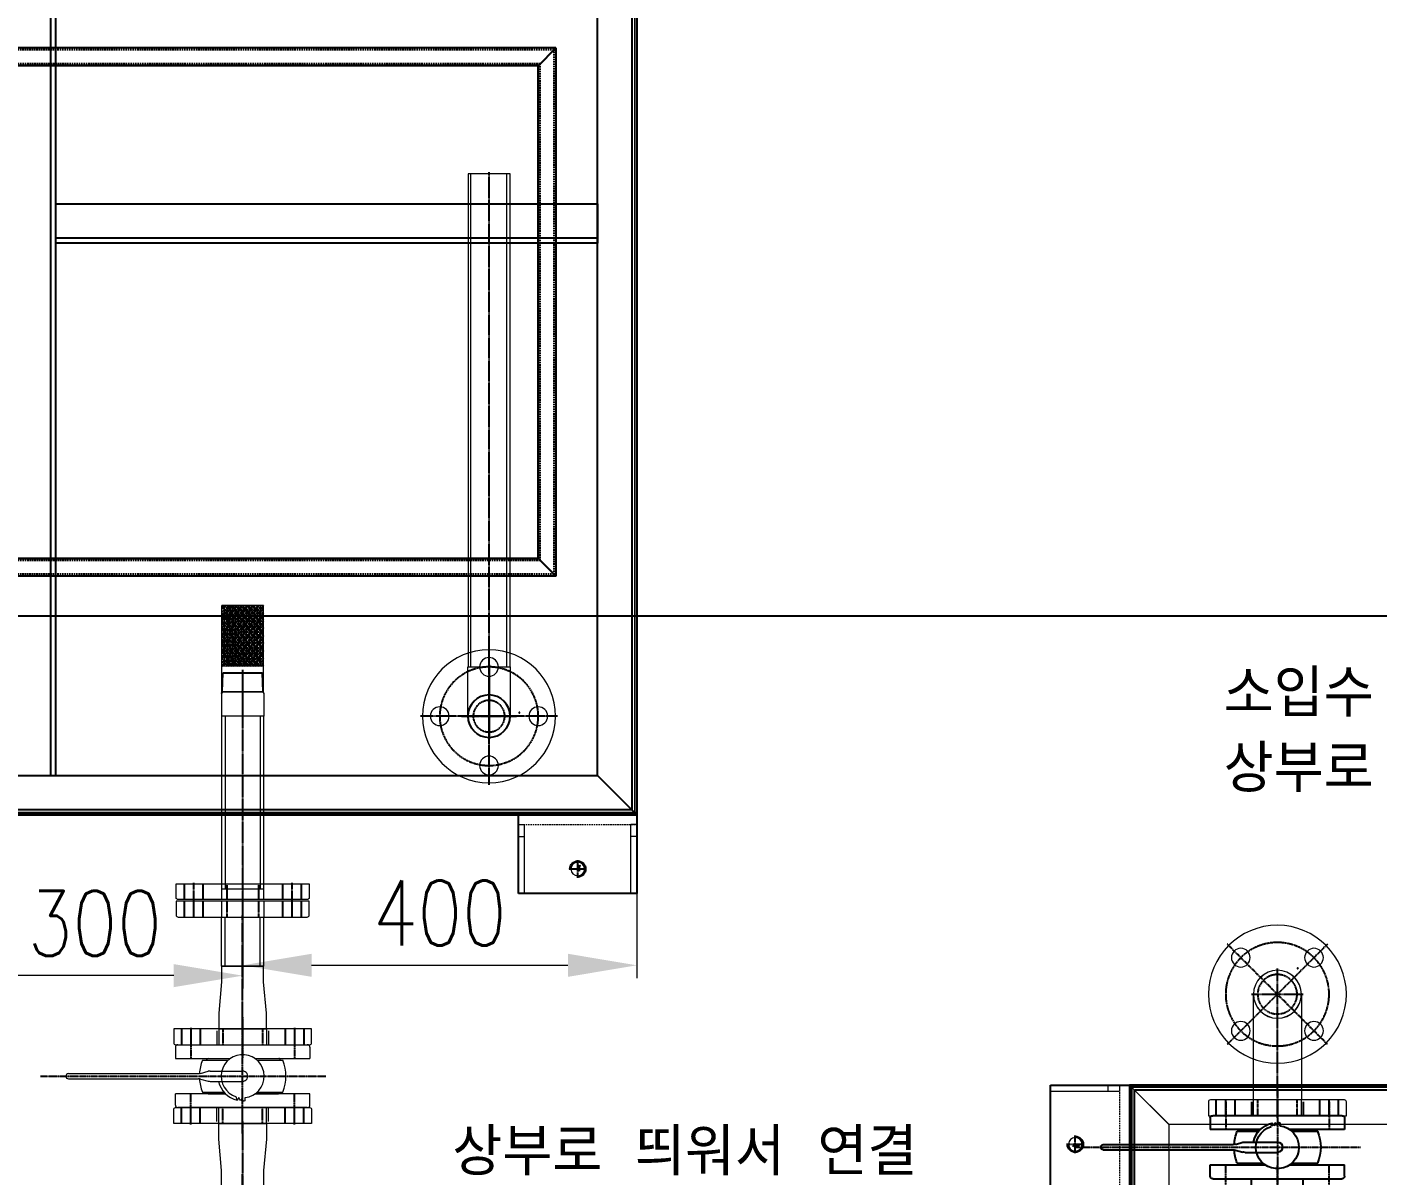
# Model space of a CAD drawing. Header units: millimetres. Extents: x -32759 to 129432, y 390 to 54305.
# Drawn here: x 25861 to 27232, y 28050 to 29215 of the extents above; entities that cross this region are included whole.
import ezdxf

# ---------------------------------------------------------------- set-up
doc = ezdxf.new("R2010")
doc.units = ezdxf.units.MM
for name, pattern in [('CENTER', [2, 1.25, -0.25, 0.25, -0.25]), ('HIDDEN', [0.375, 0.25, -0.125]), ('HIDDEN2', [4.7625, 3.175, -1.5875]), ('PHANTOM', [2.5, 1.25, -0.25, 0.25, -0.25, 0.25, -0.25])]:
    doc.linetypes.add(name, pattern=pattern)
for name, color, linetype in [('01a', 8, 'Continuous'), ('01b', 30, 'Continuous'), ('01h', 60, 'Continuous'), ('01j', 243, 'Continuous'), ('04', 111, 'Continuous'), ('06', 221, 'Continuous'), ('07', 60, 'Continuous'), ('1', 20, 'Continuous'), ('3', 5, 'Continuous'), ('4', 102, 'Continuous'), ('_0', 3, 'Continuous'), ('BOM-UDEF', 3, 'Continuous'), ('CENTER', 1, 'CENTER'), ('CL', 1, 'CENTER'), ('FL', 3, 'Continuous'), ('HL', 2, 'HIDDEN'), ('PL', 5, 'PHANTOM'), ('외형선', 3, 'Continuous')]:
    doc.layers.add(name, color=color, linetype=linetype)
for name, color, linetype, lineweight in [('02 실선', 2, 'Continuous', 25), ('04 실선', 4, 'Continuous', 25), ('2은선', 2, 'HIDDEN', 18), ('_BODY', 7, 'Continuous', 13)]:
    doc.layers.add(name, color=color, linetype=linetype, lineweight=lineweight)
doc.styles.add('ROAMNS', font='romans.shx', dxfattribs={"width": 0.8, "bigfont": 'whgtxt.shx'})
doc.styles.add('한글', font='romans.shx', dxfattribs={"height": 4, "bigfont": 'whgtxt.shx'})
doc.dimstyles.new('20 작은 한덕_도면칫수', dxfattribs={"dimscale": 20, "dimtxt": 3.3, "dimasz": 3.5, "dimexe": 0.65, "dimexo": 1.25, "dimgap": 1, "dimtad": 1, "dimdec": 0, "dimdsep": 46, "dimtxsty": 'ROAMNS', "dimcen": 0, "dimclrd": 7, "dimclre": 7, "dimclrt": 2, "dimadec": 0, "dimazin": 2, "dimtp": 0.1, "dimtm": 0.1, "dimtfac": 0.71, "dimtdec": 0, "dimtmove": 0, "dimatfit": 3, "dimfxl": 1, "dimlwd": -1, "dimlwe": -1, "dimarcsym": 1})

# ---------------------------------------------------------------- blocks, each defined once
blk = doc.blocks.new('fdsgsdfgs')
at = {"ltscale": 0.5}
for p, q in [((455361.7, 204189.6), (455343.7, 204207.6)), ((455979.7, 204207.6), (455343.7, 204207.6)), ((455961.7, 204189.6), (455979.7, 204207.6)), ((455961.7, 204189.6), (455361.7, 204189.6))]:
    blk.add_line(p, q, dxfattribs=at)
at = {"color": 2, "linetype": 'HIDDEN2', "ltscale": 0.5}
for p, q in [((455977.7, 204205.6), (455345.7, 204205.6)), ((455963.7, 204191.6), (455359.7, 204191.6))]:
    blk.add_line(p, q, dxfattribs=at)
blk = doc.blocks.new('xcbbxcv')
at = {"ltscale": 0.5}
for p, q in [((456734.6, 204329), (456734.6, 203793)), ((456752.6, 204311), (456734.6, 204329)), ((456752.6, 204311), (456752.6, 203811)), ((456752.6, 203811), (456734.6, 203793))]:
    blk.add_line(p, q, dxfattribs=at)
at = {"color": 2, "linetype": 'HIDDEN2', "ltscale": 0.5}
for p, q in [((456736.6, 204327), (456736.6, 203795)), ((456750.6, 204313), (456750.6, 203809))]:
    blk.add_line(p, q, dxfattribs=at)
blk = doc.blocks.new('xcbxcvbxcv')
for name, p in [('fdsgsdfgs', (-7040, 11844.9)), ('xcbbxcv', (-8430.9, 11723.5))]:
    blk.add_blockref(name, p)
at = {"xscale": -1}
blk.add_blockref('xcbbxcv', (905674.4, 11723.5), dxfattribs=at)
at = {"xscale": -1, "rotation": 180}
blk.add_blockref('fdsgsdfgs', (-7040, 419724.1), dxfattribs=at)
blk = doc.blocks.new('cvbncvbnvc')
at = {"ltscale": 0.5}
for p, q in [((445983.7, 224427), (445983.7, 225627)), ((445983.7, 225627), (448383.7, 225627))]:
    blk.add_line(p, q, dxfattribs=at)
blk = doc.blocks.new('HS_BOM', base_point=(-3113.6, 16316.3))
at = {"layer": 'BOM-UDEF'}
blk.add_circle((-3113.6, 16316.3), 0.25, dxfattribs=at)
blk = doc.blocks.new('A$C386F4B6A')
at = {"ltscale": 0.5}
for centre, radius in [((69.5, 69.5), 67.5), ((69.5, 119.5), 9.5), ((69.5, 69.5), 21.4), ((19.5, 69.5), 9.5), ((119.5, 69.5), 9.5), ((69.5, 19.5), 9.5)]:
    blk.add_circle(centre, radius, dxfattribs=at)
at = {"layer": 'CL', "ltscale": 0.5}
for p, q in [((69.5, 139), (69.5, 0)), ((0, 69.5), (139, 69.5))]:
    blk.add_line(p, q, dxfattribs=at)
blk.add_circle((69.5, 69.5), 50, dxfattribs=at)
at = {"layer": 'PL', "ltscale": 0.5}
blk.add_circle((69.5, 69.5), 16, dxfattribs=at)
at = {"layer": 'BOM-UDEF', "ltscale": 0.5}
blk.add_blockref('HS_BOM', (73.2, 100.3), dxfattribs=at)
blk = doc.blocks.new('cvncvbncvncv')
at = {"ltscale": 0.5}
for p, q in [((505483.1, 284638.8), (506683.1, 284638.8)), ((505523.1, 284598.8), (505483.1, 284638.8)), ((506643.1, 284598.8), (506683.1, 284638.8)), ((506643.1, 284598.8), (505523.1, 284598.8))]:
    blk.add_line(p, q, dxfattribs=at)
at = {"layer": 'HL', "ltscale": 0.5}
blk.add_line((505488.1, 284633.8), (506678.1, 284633.8), dxfattribs=at)
blk = doc.blocks.new('xcvbxcvbcvbvxcxc')
at = {"ltscale": 0.5}
for p, q in [((508454.9, 282119), (508454.9, 284519)), ((508494.9, 284479), (508494.9, 282159)), ((508494.9, 282159), (508454.9, 282119))]:
    blk.add_line(p, q, dxfattribs=at)
at = {"layer": 'HL', "ltscale": 0.5}
blk.add_line((508459.9, 282124), (508459.9, 284514), dxfattribs=at)
blk = doc.blocks.new('asfdsdfafsad')
at = {"ltscale": 0.5}
for p, q in [((507346.1, 283868.7), (506226.1, 283868.7)), ((506226.1, 283868.7), (506226.1, 283828.7)), ((507346.1, 283868.7), (507346.1, 283828.7)), ((506226.1, 283828.7), (507346.1, 283828.7))]:
    blk.add_line(p, q, dxfattribs=at)
at = {"layer": 'HL', "ltscale": 0.5}
blk.add_line((506226.1, 283833.7), (507346.1, 283833.7), dxfattribs=at)
blk = doc.blocks.new('jkfjgjhhgjfgh')
at = {"ltscale": 0.5}
for p, q in [((505275.7, 282441.1), (504725.7, 282441.1)), ((504725.7, 282441.1), (504725.7, 282401.1)), ((505275.7, 282441.1), (505275.7, 282401.1)), ((504725.7, 282401.1), (505275.7, 282401.1))]:
    blk.add_line(p, q, dxfattribs=at)
at = {"layer": 'HL', "ltscale": 0.5}
blk.add_line((504725.7, 282406.1), (505275.7, 282406.1), dxfattribs=at)
blk = doc.blocks.new('sdfgfgsfdgsd')
at = {"xscale": -1}
blk.add_blockref('xcvbxcvbcvbvxcxc', (1016021.7, -1572.4), dxfattribs=at)
blk.add_blockref('asfdsdfafsad', (180.7, -2692.1))
at = {"rotation": 90}
blk.add_blockref('jkfjgjhhgjfgh', (789387.9, -224139.1), dxfattribs=at)
at = {"xscale": -1, "rotation": 180}
blk.add_blockref('cvncvbncvncv', (883.7, 565185.5), dxfattribs=at)
blk = doc.blocks.new('sdfgsdgfdgd')
at = {"ltscale": 0.5}
blk.add_circle((489855.9, 297052.9), 6.92, dxfattribs=at)
at = {"layer": 'CL', "ltscale": 0.5}
for p, q in [((489855.9, 297061.9), (489855.9, 297043.9)), ((489846.9, 297052.9), (489864.9, 297052.9))]:
    blk.add_line(p, q, dxfattribs=at)
at = {"layer": 'FL', "color": 1, "ltscale": 0.5}
blk.add_arc((489855.9, 297052.9), 8, 270, 180, dxfattribs=at)
at = {"color": 2, "style": '한글'}
blk.add_text('M16', height=2.4, dxfattribs=at).set_placement((489853.5, 297053.1))
blk = doc.blocks.new('sdfgsdfsdgsd')
at = {"color": 2, "linetype": 'HIDDEN2', "ltscale": 0.5}
blk.add_line((490032.2, 296995.1), (490032.2, 297115.1), dxfattribs=at)
at = {"ltscale": 0.5}
blk.add_line((490042.2, 296995.1), (490042.2, 297115.1), dxfattribs=at)
at = {"layer": '외형선'}
for p, q in [((490042.2, 297115.1), (489962.2, 297115.1)), ((489962.2, 297115.1), (489962.2, 296995.1)), ((489962.2, 296995.1), (490042.2, 296995.1))]:
    blk.add_line(p, q, dxfattribs=at)
blk.add_blockref('sdfgsdgfdgd', (131.3, 2.2))
blk = doc.blocks.new('cvbncncvbcn')
at = {"ltscale": 0.5}
for p, q in [((490334.8, 296974.9), (490334.8, 296980.9)), ((490334.8, 296980.9), (490404.8, 296980.9)), ((490334.8, 296974.9), (490404.8, 296974.9)), ((490392.8, 296974.9), (490392.8, 296980.9)), ((490404.8, 296974.9), (490404.8, 296980.9))]:
    blk.add_line(p, q, dxfattribs=at)
blk = doc.blocks.new('ASFDASFDDFAS')
blk.add_blockref('sdfgsdfsdgsd', (21.3, -380.4))
at = {"layer": '2은선', "xscale": -1, "rotation": 180}
blk.add_blockref('cvbncncvbcn', (-351.3, 593709.5), dxfattribs=at)
at = {"layer": '2은선'}
blk.add_blockref('cvbncncvbcn', (-351.3, -360.2), dxfattribs=at)
blk = doc.blocks.new('A$C3BF052F8')
at = {"ltscale": 0.5}
for p, q in [((2, 2), (2, 50.6)), ((2, 50.6), (59.2, 50.6)), ((59.2, 2), (2, 2))]:
    blk.add_line(p, q, dxfattribs=at)
for start, end in [(90, 270), (270, 90)]:
    blk.add_arc((59.2, 26.3), 24.3, start, end, dxfattribs=at)
at = {"layer": 'CL', "ltscale": 0.5}
for p, q in [((59.2, 52.6), (59.2, 0)), ((0, 26.3), (85.5, 26.3))]:
    blk.add_line(p, q, dxfattribs=at)
blk = doc.blocks.new('A$C18F711F9')
at = {"ltscale": 0.5}
for p, q in [((32.2, 48.6), (5.8, 48.6)), ((32.2, 48.6), (33.9, 48.4)), ((33.9, 47.6), (32.2, 48.6)), ((33.9, 0.2), (33.9, 48.4)), ((33.9, 48.4), (55.1, 47.8)), ((55.1, 0.8), (55.1, 47.8)), ((55.1, 47.8), (55.9, 46.9)), ((55.9, 1.7), (55.9, 46.9)), ((32.2, 0), (5.8, 0)), ((33.9, 1), (32.2, 0)), ((32.2, 0), (33.9, 0.2)), ((33.9, 0.2), (55.1, 0.8)), ((55.1, 0.8), (55.9, 1.7))]:
    blk.add_line(p, q, dxfattribs=at)
at = {"color": 1, "ltscale": 0.5}
for p, q in [((33.9, 47.6), (55.9, 46.9)), ((33.9, 1), (55.9, 1.7))]:
    blk.add_line(p, q, dxfattribs=at)
at = {"layer": '1'}
blk.add_line((59.6, 24.3), (0, 24.3), dxfattribs=at)
blk = doc.blocks.new('SDFGSDFGSGFDS')
at = {"ltscale": 0.5}
h = blk.add_hatch(dxfattribs=at)
h.set_pattern_fill('NET3', color=256, style=0)
h.paths.add_polyline_path([(335200.1, 37689.1), (335200.1, 37640.8), (335270.1, 37640.8), (335270.1, 37689.1)])
for p, q in [((335170.1, 37689.1, -2641.5), (335270.1, 37689.1, -2641.5)), ((335170.1, 37689.1, -2641.5), (335170.1, 37640.7, -2641.5)), ((335200.1, 37640.8, -2641.5), (335200.1, 37689.1, -2641.5)), ((335270.1, 37640.8, -2641.5), (335270.1, 37689.1, -2641.5)), ((335170.1, 37640.8, -2641.5), (335270.1, 37640.8, -2641.5))]:
    blk.add_line(p, q, dxfattribs=at)
blk = doc.blocks.new('A$C1BCE2C43')
for p, q in [((0, 48.4), (70, 0.2)), ((0, 0.2), (70, 48.4)), ((0, 6.2), (61.2, 48.4)), ((0, 12.3), (52.4, 48.4)), ((0, 18.4), (43.6, 48.4)), ((0, 24.5), (34.8, 48.4)), ((0, 30.5), (26, 48.4)), ((0, 36.6), (17.2, 48.4)), ((8.8, 48.4), (70, 6.2)), ((17.6, 48.4), (70, 12.3)), ((26.4, 48.4), (70, 18.4)), ((35.2, 48.4), (70, 24.5)), ((44, 48.4), (70, 30.5)), ((52.8, 48.4), (70, 36.6)), ((0, 42.4), (61.2, 0.2)), ((0, 36.3), (52.4, 0.2)), ((8.8, 0.2), (70, 42.4)), ((17.6, 0.2), (70, 36.3)), ((0, 30.2), (43.6, 0.2)), ((0, 24.1), (34.8, 0.2)), ((0, 18.1), (26, 0.2)), ((26.4, 0.2), (70, 30.2)), ((35.2, 0.2), (70, 24.1)), ((44, 0.2), (70, 18.1)), ((0, 12), (17.2, 0.2)), ((52.8, 0.2), (70, 12))]:
    blk.add_line(p, q)
at = {"xscale": -1}
blk.add_blockref('SDFGSDFGSGFDS', (335270.1, -37640.7, 2641.5), dxfattribs=at)
blk = doc.blocks.new('A$C3F7B33EE')
at = {"xscale": 0.878, "yscale": 0.878, "zscale": 0.878}
blk.add_blockref('A$C1BCE2C43', (0, 0.1), dxfattribs=at)
at = {"ltscale": 0.5, "xscale": -0.878, "yscale": 0.878, "zscale": 0.878}
blk.add_blockref('A$C18F711F9', (117.5, 0), dxfattribs=at)
blk = doc.blocks.new('A$C63697C70')
at = {"ltscale": 0.5}
for p, q in [((2, 135), (2, 0)), ((16, 135), (2, 135)), ((18, 2), (18, 133)), ((2, 88.9), (18, 88.9)), ((2, 46.2), (18, 46.2)), ((2, 0), (16, 0))]:
    blk.add_line(p, q, dxfattribs=at)
for centre, start, end in [((16, 133), 0, 90), ((16, 2), 270, 0)]:
    blk.add_arc(centre, 2, start, end, dxfattribs=at)
at = {"layer": 'CL', "ltscale": 0.5}
for p, q in [((1, 117.5), (19, 117.5)), ((0, 67.5), (20, 67.5)), ((1, 17.5), (19, 17.5))]:
    blk.add_line(p, q, dxfattribs=at)
at = {"layer": 'HL', "ltscale": 0.5}
for p, q in [((2, 127), (18, 127)), ((2, 108), (18, 108)), ((2, 27), (18, 27)), ((2, 8), (18, 8))]:
    blk.add_line(p, q, dxfattribs=at)
at = {"layer": 'PL', "ltscale": 0.5}
for p, q in [((2, 83.5), (18, 83.5)), ((2, 51.5), (18, 51.5))]:
    blk.add_line(p, q, dxfattribs=at)
blk = doc.blocks.new('A$C02110813')
at = {"ltscale": 0.5}
for p, q in [((13, 46.2, 0), (13, 88.9, 0)), ((13, 88.9, 0), (188, 88.9, 0)), ((188, 85.4, 0), (13, 85.4, 0)), ((188, 88.9, 0), (188, 46.2, 0)), ((188, 49.7, 0), (13, 49.7, 0)), ((188, 46.2, 0), (13, 46.2, 0))]:
    blk.add_line(p, q, dxfattribs=at)
at = {"layer": 'CL', "ltscale": 0.5}
blk.add_line((190, 67.5, 0), (11, 67.5, 0), dxfattribs=at)
at = {"ltscale": 0.5, "rotation": 180}
blk.add_blockref('A$C63697C70', (20, 135, 0), dxfattribs=at)
blk = doc.blocks.new('BL-50P')
for p, q in [((33.5, 202), (33.5, 51.3)), ((39.5, 202), (39.5, 51.3)), ((0, -75), (0, 75)), ((3, 78), (16, 78)), ((16, 19.8), (16, 78)), ((70, 78), (57, 78)), ((57, 78), (57, 14.3)), ((73, 75), (73, -75)), ((33.2, 48.7), (30.8, 40.1)), ((39.8, 48.7), (42.2, 40.1)), ((16, 40.1), (16, 19.8)), ((18, 46.7), (18, 21.7)), ((30.5, 37.5), (30.5, 0)), ((42.5, 37.5), (42.5, 0)), ((55, 46.7), (55, 16.8)), ((57, 40.1), (57, 14.3)), ((-16, 30), (0, 30)), ((89, 30), (73, 30)), ((8, -0.7), (11.5, 0.7)), ((8.1, 2.4), (11.9, 4.6)), ((11.5, 0.7), (8.1, 2.4)), ((8.7, 6.4), (12.6, 7.4)), ((11.9, 4.6), (8.7, 6.4)), ((8.1, -2.9), (11.7, -2.9)), ((16, -78), (16, -14.3)), ((16, -14.3), (16, -41.5)), ((57, -14.3), (57, -78)), ((57, -14.3), (57, -42)), ((-16, -30), (0, -30)), ((18, -16.8), (18, -46.7)), ((55, -16.8), (55, -46.7)), ((89, -30), (73, -30)), ((18, -43.5), (18, -43.5)), ((55, -43.5), (55.5, -43.5)), ((3, -78), (16, -78)), ((70, -78), (57, -78))]:
    blk.add_line(p, q)
for centre, radius, start, end in [((36.5, 202), 3, 0, 180), ((3, 75), 3, 90, 180), ((70, 75), 3, 0, 90), ((36.5, 0), 50.2, 93.5055, 111.6124), ((23.5, 51.3), 10, 344.9149, 0), ((49.5, 51.3), 10, 180, 195.0851), ((36.5, 0), 50.2, 68.3876, 86.4945), ((18, 40.1), 2, 90, 180), ((40.5, 37.5), 10, 164.9149, 180), ((32.5, 37.5), 10, 0, 15.0851), ((55, 40.1), 2, 0, 90), ((36.5, 0), 28.5, 102.1532, 166.9419), ((36.5, 0), 25, 186.6152, 162.7268), ((36.5, 0), 6, 180, 0), ((36.5, 0), 28.5, 181.4361, 185.7998), ((18, -41.5), 2, 180, 270), ((36.5, 0), 50.2, 248.3876, 291.6124), ((55.5, -42), 1.5, 270, 0), ((3, -75), 3, 180, 270), ((70, -75), 3, 270, 0)]:
    blk.add_arc(centre, radius, start, end)
at = {"layer": 'CENTER'}
for p, q in [((36.5, 234.4), (36.5, -96.3)), ((-16, 60), (16, 60)), ((89, 60), (57, 60)), ((-29.9, 0), (119.7, 0)), ((-28, 0), (16, 0)), ((105, 0), (57, 0)), ((-16, -60), (16, -60)), ((89, -60), (57, -60))]:
    blk.add_line(p, q, dxfattribs=at)
blk = doc.blocks.new('A$C01775BC6')
at = {"ltscale": 0.5}
for p, q in [((2, 48.6), (17.9, 48.6)), ((2, 0), (2, 48.6)), ((17.9, 48.6), (49.6, 45.6)), ((49.6, 45.6), (65.5, 45.6)), ((65.5, 45.6), (65.5, 2.9)), ((49.6, 2.9), (17.9, 0)), ((65.5, 2.9), (49.6, 2.9)), ((17.9, 0), (2, 0))]:
    blk.add_line(p, q, dxfattribs=at)
at = {"layer": 'CL', "ltscale": 0.5}
blk.add_line((0, 24.3), (67.5, 24.3), dxfattribs=at)
blk = doc.blocks.new('A$C351C1466')
at = {"ltscale": 0.5}
for p, q in [((2, 140), (2, 0)), ((16, 140), (2, 140)), ((18, 2), (18, 138)), ((2, 94.3), (18, 94.3)), ((2, 45.7), (18, 45.7)), ((2, 0), (16, 0))]:
    blk.add_line(p, q, dxfattribs=at)
for centre, start, end in [((16, 138), 0, 90), ((16, 2), 270, 0)]:
    blk.add_arc(centre, 2, start, end, dxfattribs=at)
at = {"layer": 'CL', "ltscale": 0.5}
for p, q in [((1, 122.5), (19, 122.5)), ((0, 70), (20, 70)), ((1, 17.5), (19, 17.5))]:
    blk.add_line(p, q, dxfattribs=at)
at = {"layer": 'HL', "ltscale": 0.5}
for p, q in [((2, 132), (18, 132)), ((2, 113), (18, 113)), ((2, 27), (18, 27)), ((2, 8), (18, 8))]:
    blk.add_line(p, q, dxfattribs=at)
at = {"layer": 'PL', "ltscale": 0.5}
for p, q in [((2, 90), (18, 90)), ((2, 50), (18, 50))]:
    blk.add_line(p, q, dxfattribs=at)
blk = doc.blocks.new('A$C61626EAD')
at = {"ltscale": 0.5, "rotation": 180}
blk.add_blockref('A$C63697C70', (20, 137.5), dxfattribs=at)
at = {"ltscale": 0.5}
blk.add_blockref('A$C351C1466', (79.5, 0), dxfattribs=at)
at = {"ltscale": 0.5, "xscale": -1}
blk.add_blockref('A$C01775BC6', (83.5, 45.7), dxfattribs=at)
blk = doc.blocks.new('CI-F32S')
for p, q in [((13, 65), (0, 65)), ((0, 65), (0, -65)), ((16, 62), (16, -34)), ((199, -34), (199, 62)), ((215, 65), (202, 65)), ((215, -65), (215, 65)), ((21, 29), (55.8, 29)), ((31, 29), (46.5, 29)), ((84, 29), (194, 29)), ((67.3, 18.9), (65.3, 23)), ((72.5, 18.9), (74.5, 23)), ((16, -34), (16, -62)), ((21, -29), (31, -29)), ((173.5, -29), (194, -29)), ((199, -62), (199, -34)), ((0, -65), (13, -65)), ((116.9, -106.9), (157.9, -65.9)), ((157.9, -65.9), (164.2, -72.3)), ((202, -65), (215, -65)), ((120.4, -110.5), (161.4, -69.5)), ((124.6, -113.3), (164.2, -73.7)), ((164.2, -72.3), (164.2, -73.7)), ((145.1, -99.9), (150.8, -94.2)), ((148, -90), (150.8, -92.8)), ((150.8, -92.8), (150.8, -94.2)), ((116.9, -106.9), (123.2, -113.3)), ((140.9, -97), (143.7, -99.9)), ((143.7, -99.9), (145.1, -99.9)), ((123.2, -113.3), (124.6, -113.3))]:
    blk.add_line(p, q)
blk.add_lwpolyline([(173.5, -29, 0.079365), (163.8, -30.6, 0.08841), (156, -34.8, 0.105167), (150.5, -41.4, 0.020221), (149.9, -42.5, 0.121124)], format="xyb")
for centre, radius, start, end in [((13, 62), 3, 0, 90), ((202, 62), 3, 90, 180), ((21, 34), 5, 180, 270), ((54.5, 16.5), 12.5, 31.2177, 84.3169), ((85.3, 16.5), 12.5, 95.6831, 148.7823), ((194, 34), 5, 270, 0), ((69.9, 20.1), 2.89, 204.1228, 335.8772), ((21, -34), 5, 90, 180), ((31, -41.9), 12.9, 35.2952, 90.0763), ((181.6, 35.7), 156.7, 206.6184, 245.595), ((194, -34), 5, 0, 90), ((161.5, -46.4), 12.1, 161.4563, 212.9327), ((15.2, -130.6), 156.7, 24.405, 30.1826), ((13, -62), 3, 270, 0), ((202, -62), 3, 180, 270)]:
    blk.add_arc(centre, radius, start, end)
at = {"layer": 'CENTER'}
for p, q in [((32, 50), (0, 50)), ((183, 50), (215, 50)), ((-24.8, 0), (242.9, 0)), ((48, 0), (0, 0)), ((50.9, 0), (160.3, -109.4)), ((167, 0), (215, 0)), ((32, -50), (0, -50)), ((183, -50), (215, -50))]:
    blk.add_line(p, q, dxfattribs=at)
blk = doc.blocks.new('A$C3E2F0826')
at = {"ltscale": 0.5}
for p, q in [((88.9, 50, 0), (46.2, 50, 0)), ((46.2, 50, 0), (46.2, 0, 0)), ((49.7, 0, 0), (49.7, 50, 0)), ((85.4, 0, 0), (85.4, 50, 0)), ((88.9, 0, 0), (88.9, 50, 0)), ((88.9, 0, 0), (46.2, 0, 0))]:
    blk.add_line(p, q, dxfattribs=at)
at = {"layer": 'CL', "ltscale": 0.5}
blk.add_line((67.5, 0, 0), (67.5, 52, 0), dxfattribs=at)
at = {"ltscale": 0.5, "extrusion": (0, 0, -1), "zscale": -1, "rotation": 270}
blk.add_blockref('A$C63697C70', (-135, 68, 0), dxfattribs=at)
blk = doc.blocks.new('A$C79D20A8D')
at = {"xscale": -1, "rotation": 180}
blk.add_blockref('CI-F32S', (1697.6, 855, 0), dxfattribs=at)
at = {"extrusion": (0, 0, -1), "xscale": 0.875, "yscale": 0.875, "zscale": -0.875, "rotation": 180}
blk.add_blockref('BL-50P', (-2008.1, 855, 0), dxfattribs=at)
at = {"ltscale": 0.5, "extrusion": (0, 0, -1), "xscale": -1, "zscale": -1}
blk.add_blockref('A$C61626EAD', (-1910.6, 785, 0), dxfattribs=at)
at = {"ltscale": 0.5, "extrusion": (0, 0, -1), "zscale": -1}
blk.add_blockref('A$C351C1466', (-2090, 785, 0), dxfattribs=at)
at = {"rotation": 270}
blk.add_blockref('A$C3E2F0826', (2151.5, 922.5), dxfattribs=at)
at = {"ltscale": 0.5}
blk.add_blockref('A$C01775BC6', (2086, 830.7, 0), dxfattribs=at)
blk = doc.blocks.new('*D1393')
at = {"color": 7, "linetype": 'ByBlock', "transparency": 16777216}
for p, q in [((8042.9, 8308.7), (8042.9, 8177.3)), ((8442.9, 8318), (8442.9, 8177.3)), ((8112.9, 8190.3), (8372.9, 8190.3))]:
    blk.add_line(p, q, dxfattribs=at)
at = {"color": 7, "transparency": 16777216}
for points in [[(8112.9, 8202), (8112.9, 8178.6), (8042.9, 8190.3)], [(8372.9, 8202), (8372.9, 8178.6), (8442.9, 8190.3)]]:
    blk.add_solid(points, dxfattribs=at)
at = {"layer": 'Defpoints', "color": 0, "transparency": 16777216}
for p in [(8442.9, 8343), (8042.9, 8333.7), (8442.9, 8190.3)]:
    blk.add_point(p, dxfattribs=at)
at = {"color": 2, "transparency": 16777216, "insert": (8242.9, 8243.3), "char_height": 66, "attachment_point": 5, "style": 'ROAMNS'}
blk.add_mtext('400', dxfattribs=at)
blk = doc.blocks.new('*D1394')
at = {"color": 7, "linetype": 'ByBlock', "transparency": 16777216}
for p, q in [((7742.9, 8181.1), (7742.9, 8166.8)), ((7972.9, 8179.8), (7812.9, 8179.8)), ((8042.9, 8181.1), (8042.9, 8166.8))]:
    blk.add_line(p, q, dxfattribs=at)
at = {"color": 7, "transparency": 16777216}
for points in [[(7812.9, 8191.5), (7812.9, 8168.1), (7742.9, 8179.8)], [(7972.9, 8191.5), (7972.9, 8168.1), (8042.9, 8179.8)]]:
    blk.add_solid(points, dxfattribs=at)
at = {"layer": 'Defpoints', "color": 0, "transparency": 16777216}
for p in [(7742.9, 8206.1), (8042.9, 8206.1), (7742.9, 8179.8)]:
    blk.add_point(p, dxfattribs=at)
at = {"color": 2, "transparency": 16777216, "insert": (7892.9, 8232.8), "char_height": 66, "attachment_point": 5, "style": 'ROAMNS'}
blk.add_mtext('300', dxfattribs=at)
blk = doc.blocks.new('sdgsdfgsgs')
at = {"ltscale": 0.5}
for p, q in [((446006.6, 224057.8), (446006.6, 224059.8)), ((446006.6, 224059.8), (447202.6, 224059.8)), ((446006.6, 224057.8), (447202.6, 224057.8)), ((447202.6, 224057.8), (447202.6, 224059.8))]:
    blk.add_line(p, q, dxfattribs=at)
blk = doc.blocks.new('asdfsfsadas')
at = {"color": 2, "linetype": 'HIDDEN2', "ltscale": 0.5}
for p, q in [((499558.6, 279988.1), (499560.6, 279988.1)), ((499558.6, 279945.1), (499560.6, 279945.1))]:
    blk.add_line(p, q, dxfattribs=at)
at = {"layer": 'CL', "ltscale": 0.5}
blk.add_line((499557.6, 279966.6), (499561.6, 279966.6), dxfattribs=at)
blk = doc.blocks.new('sdfgsdgdfgsdgs')
at = {"ltscale": 0.5}
for p, q in [((123714.3, -61844.9), (123714.3, -61842.9)), ((123714.3, -61842.9), (126114.3, -61842.9)), ((123714.3, -61844.9), (126114.3, -61844.9))]:
    blk.add_line(p, q, dxfattribs=at)
at = {"xscale": -1, "rotation": 270}
blk.add_blockref('asdfsfsadas', (-155852.3, -561403.6), dxfattribs=at)
blk = doc.blocks.new('dfsgsdf')
at = {"ltscale": 0.5}
for p, q in [((450327.8, 195944), (450327.8, 196444)), ((450927.8, 196444), (450327.8, 196444)), ((450927.8, 195944), (450927.8, 196444)), ((450327.8, 195944), (450927.8, 195944))]:
    blk.add_line(p, q, dxfattribs=at)
blk = doc.blocks.new('safdasfdfasd')
at = {"ltscale": 0.5}
blk.add_circle((498293.2, 279681.8), 21.5, dxfattribs=at)
at = {"layer": 'CL', "ltscale": 0.5}
for p, q in [((498293.2, 279709.6), (498293.2, 279654)), ((498265.4, 279681.8), (498321, 279681.8))]:
    blk.add_line(p, q, dxfattribs=at)
blk = doc.blocks.new('dsfgsdfgfgdss')
at = {"ltscale": 0.5}
for p, q in [((123714.3, -68465.7), (126114.3, -68465.7)), ((126114.3, -68465.7), (126114.3, -69665.7))]:
    blk.add_line(p, q, dxfattribs=at)
blk.add_blockref('safdasfdfasd', (-372328.9, -348247.5))
at = {"extrusion": (0, 0, -1), "zscale": -1, "rotation": 180}
blk.add_blockref('dfsgsdf', (324913.6, 127218.3), dxfattribs=at)
blk = doc.blocks.new('sdfgsdfggf')
at = {"ltscale": 0.5}
for p, q in [((115457.6, -65574.6), (115957.6, -65574.6)), ((115457.6, -65617.2), (115457.6, -65574.6)), ((115457.6, -65577.7), (115957.6, -65577.7)), ((115957.6, -65574.6), (115957.6, -65617.2)), ((115457.6, -65614.2), (115957.6, -65614.2)), ((115957.6, -65617.2), (115457.6, -65617.2))]:
    blk.add_line(p, q, dxfattribs=at)
at = {"layer": 'CL', "ltscale": 0.5}
blk.add_line((115455.8, -65595.9), (115959.3, -65595.9), dxfattribs=at)
blk = doc.blocks.new('vbn')
at = {"ltscale": 0.5}
blk.add_circle((491764.7, 300516.7), 5.05, dxfattribs=at)
at = {"layer": 'CL', "ltscale": 0.5}
for p, q in [((491757.7, 300516.7), (491771.7, 300516.7)), ((491764.7, 300523.7), (491764.7, 300509.7))]:
    blk.add_line(p, q, dxfattribs=at)
at = {"layer": 'FL', "color": 1, "ltscale": 0.5}
blk.add_arc((491764.7, 300516.7), 6, 270, 180, dxfattribs=at)
blk = doc.blocks.new('xcxc')
at = {"ltscale": 0.5}
for p, q in [((491810.8, 300503.8), (491760.8, 300503.8)), ((491760.8, 300333.8), (491760.8, 300503.8)), ((491810.8, 300503.8), (491810.8, 300333.8)), ((491810.8, 300333.8), (491760.8, 300333.8))]:
    blk.add_line(p, q, dxfattribs=at)
blk.add_blockref('vbn', (31.1, -47.9))
at = {"extrusion": (0, 0, -1), "zscale": -1, "rotation": 180}
blk.add_blockref('vbn', (-31.1, 600885.5), dxfattribs=at)
blk = doc.blocks.new('asdf')
at = {"ltscale": 0.5}
for p, q in [((500414.8, 300426.1), (500414.8, 300126.1)), ((501614.8, 300426.1), (500414.8, 300426.1)), ((500416.8, 300424.1), (500416.8, 300128.1)), ((501612.8, 300424.1), (500416.8, 300424.1)), ((501612.8, 300128.1), (501612.8, 300424.1)), ((501614.8, 300126.1), (501614.8, 300426.1)), ((500416.8, 300128.1), (501612.8, 300128.1)), ((500414.8, 300126.1), (501614.8, 300126.1))]:
    blk.add_line(p, q, dxfattribs=at)
blk = doc.blocks.new('A$C10E257C3')
blk.add_line((0, 6.3), (13.8, 6.3))
at = {"layer": '1'}
blk.add_line((6.9, 37.3), (6.9, 0), dxfattribs=at)
at = {"layer": '3'}
for p, q in [((0.1, 23.7), (0.5, 33.9)), ((0.5, 33.9), (1.2, 34.7)), ((13.3, 33.9), (0.5, 33.9)), ((12.6, 34.7), (1.2, 34.7)), ((13.3, 33.9), (12.6, 34.7)), ((13.7, 23.7), (13.3, 33.9)), ((0, 22.3), (0.1, 23.7)), ((0, 22.3), (0, 6.3)), ((13.7, 23.7), (0.1, 23.7)), ((13.8, 22.3), (13.7, 23.7)), ((13.8, 22.3), (13.8, 6.3))]:
    blk.add_line(p, q, dxfattribs=at)
at = {"layer": '4'}
for p, q in [((0.9, 23.7), (1.2, 34.7)), ((12.9, 23.7), (12.6, 34.7)), ((0.9, 23.7), (0, 22.3)), ((12.9, 23.7), (13.8, 22.3))]:
    blk.add_line(p, q, dxfattribs=at)
blk = doc.blocks.new('dfghdfghdgfhd')
at = {"color": 2, "linetype": 'HIDDEN'}
for p, q in [((52276.5, 4634.1), (52278.5, 4634.1)), ((52276.5, 4620.1), (52278.5, 4620.1))]:
    blk.add_line(p, q, dxfattribs=at)
at = {"color": 1, "linetype": 'CENTER'}
blk.add_line((52273.5, 4627.1), (52281.5, 4627.1), dxfattribs=at)
blk = doc.blocks.new('xcvbxcvbxcb')
blk.add_blockref('A$C10E257C3', (94741.2, -19939.6))
at = {"rotation": 90}
blk.add_blockref('dfghdfghdgfhd', (99375.2, -72211.7), dxfattribs=at)
at = {"layer": '02 실선', "xscale": -1, "rotation": 90}
blk.add_blockref('xcxc', (395837.5, 471802.6, 5491.4), dxfattribs=at)
at = {"layer": '02 실선', "rotation": 90}
blk.add_blockref('xcxc', (395837.5, -511969, 5491.4), dxfattribs=at)
at = {"layer": '04 실선'}
blk.add_blockref('asdf', (-405866.7, -320359.3), dxfattribs=at)
blk = doc.blocks.new('xcbcxbxc')
at = {"ltscale": 0.5}
for p, q in [((494109.4, 300799.5), (494069.4, 300759.5)), ((495229.4, 300799.5), (494109.4, 300799.5)), ((495229.4, 300799.5), (495269.4, 300759.5)), ((494069.4, 300759.5), (495269.4, 300759.5))]:
    blk.add_line(p, q, dxfattribs=at)
at = {"layer": 'HL', "ltscale": 0.5}
blk.add_line((494074.4, 300764.5), (495264.4, 300764.5), dxfattribs=at)
blk = doc.blocks.new('SDFGSDFGFDGSDD')
at = {"ltscale": 0.5}
for p, q in [((502948, 299874.5), (501828, 299874.5)), ((501828, 299874.5), (501828, 299834.5)), ((502948, 299874.5), (502948, 299834.5)), ((501828, 299834.5), (502948, 299834.5))]:
    blk.add_line(p, q, dxfattribs=at)
at = {"layer": 'HL', "ltscale": 0.5}
blk.add_line((501828, 299839.5), (502948, 299839.5), dxfattribs=at)
blk = doc.blocks.new('ASDFASFDFASFS')
at = {"color": 2, "linetype": 'HIDDEN2', "ltscale": 0.5}
for p, q in [((500881.3, 301067.1), (500846.3, 301067.1, -2347.3)), ((500846.3, 301062.1, -2347.3), (500846.3, 301067.1, -2347.3)), ((500881.3, 301062.1), (500846.3, 301062.1, -2347.3)), ((501119.3, 301067.1), (501154.3, 301067.1, -2347.3)), ((501119.3, 301062.1), (501154.3, 301062.1, -2347.3)), ((501154.3, 301062.1, -2347.3), (501154.3, 301067.1, -2347.3))]:
    blk.add_line(p, q, dxfattribs=at)
at = {"ltscale": 0.5}
for p, q in [((500881.3, 301067.1), (501119.3, 301067.1)), ((500881.3, 301067.1), (500881.3, 301027.1)), ((501119.3, 301067.1), (501119.3, 301027.1)), ((501119.3, 301027.1), (500881.3, 301027.1))]:
    blk.add_line(p, q, dxfattribs=at)
at = {"layer": 'HL', "ltscale": 0.5}
blk.add_line((500881.3, 301062.1), (501119.3, 301062.1), dxfattribs=at)
blk = doc.blocks.new('sdfgdsfgfdgfdsg')
at = {"ltscale": 0.5}
for p, q in [((110706.3, -23131.1), (110706.3, -24081.1)), ((110746.3, -23171.1), (110706.3, -23131.1)), ((110746.3, -24041.1), (110746.3, -23171.1)), ((110746.3, -24041.1), (110706.3, -24081.1))]:
    blk.add_line(p, q, dxfattribs=at)
at = {"layer": 'HL', "ltscale": 0.5}
blk.add_line((110711.3, -23136.1), (110711.3, -24076.1), dxfattribs=at)
blk = doc.blocks.new('sdfgdsggfds')
at = {"ltscale": 0.5}
for p, q in [((111076.3, -23449.1), (111076.3, -24041.1)), ((111116.3, -23449.1), (111076.3, -23449.1)), ((111116.3, -24041.1), (111116.3, -23449.1)), ((111116.3, -24041.1), (111076.3, -24041.1))]:
    blk.add_line(p, q, dxfattribs=at)
at = {"layer": 'HL', "ltscale": 0.5}
blk.add_line((111111.3, -24041.1), (111111.3, -23449.1), dxfattribs=at)
blk = doc.blocks.new('xcvbxcbvcbcxvb')
for p, rotation in [((-185908.3, 466932.5), 270), ((408520.9, -514144.6), 90)]:
    blk.add_blockref('ASFDASFDDFAS', p, dxfattribs=dict(rotation=rotation))
at = {"xscale": -1}
for name, p, rotation in [('ASFDASFDDFAS', (408520.9, 466932.5), 90), ('xcbcxbxc', (-383363.1, 277628.5), 180), ('ASFDASFDDFAS', (-185908.3, -514144.6), 270)]:
    blk.add_blockref(name, p, dxfattribs=dict(at, rotation=rotation))
for name, p in [('sdfgdsfgfdgfdsg', (0, 0)), ('SDFGSDFGFDGSDD', (-391081.7, -323283.5)), ('sdfgdsggfds', (0, 0)), ('xcbcxbxc', (-383363.1, -324840.6))]:
    blk.add_blockref(name, p)
for name in ['sdfgdsfgfdgfdsg', 'sdfgdsggfds']:
    blk.add_blockref(name, (222612.6, 0), dxfattribs=at)
at = {"layer": '01j', "xscale": -1, "rotation": 90}
for p in [(412054, 477710.2, 5853), (412554, 477710.2, 5853)]:
    blk.add_blockref('ASDFASFDFASFS', p, dxfattribs=at)
at = {"layer": '01j', "rotation": 270}
blk.add_blockref('ASDFASFDFASFS', (-189400.2, 477710.2, 5491.4), dxfattribs=at)
blk = doc.blocks.new('A$C51087CD1')
at = {"ltscale": 0.5}
for centre, radius in [((72, 72), 70), ((72, 124.5), 9.5), ((72, 72), 24.3), ((19.5, 72), 9.5), ((124.5, 72), 9.5), ((72, 19.5), 9.5)]:
    blk.add_circle(centre, radius, dxfattribs=at)
at = {"layer": 'CL', "ltscale": 0.5}
for p, q in [((72, 144), (72, 0)), ((0, 72), (144, 72))]:
    blk.add_line(p, q, dxfattribs=at)
blk.add_circle((72, 72), 52.5, dxfattribs=at)
at = {"layer": 'PL', "ltscale": 0.5}
blk.add_circle((72, 72), 20, dxfattribs=at)
at = {"layer": 'BOM-UDEF', "ltscale": 0.5}
blk.add_blockref('HS_BOM', (76, 105.3), dxfattribs=at)
blk = doc.blocks.new('QWERRQRWQE')
at = {"ltscale": 0.5}
for p, q in [((132358.5, 15044.7), (132358.5, 15151.9)), ((132407.1, 15151.9), (132407.1, 15044.7)), ((132407.1, 15044.7), (132358.5, 15044.7))]:
    blk.add_line(p, q, dxfattribs=at)
for start, end in [(0, 180), (180, 0)]:
    blk.add_arc((132382.8, 15151.9), 24.3, start, end, dxfattribs=at)
at = {"layer": 'CL', "ltscale": 0.5}
for p, q in [((132382.8, 15042.7), (132382.8, 15178.2)), ((132356.5, 15151.9), (132409.1, 15151.9))]:
    blk.add_line(p, q, dxfattribs=at)
at = {"ltscale": 0.5, "xscale": -1, "rotation": 314.9999999994746}
blk.add_blockref('A$C51087CD1', (132382.8, 15050.1), dxfattribs=at)
at = {"rotation": 90}
for name, p in [('xcvbxcbvcbcxvb', (109101.7, -96846.5)), ('xcvbxcvbxcb', (112299.5, -80688.3))]:
    blk.add_blockref(name, p, dxfattribs=at)
at = {"ltscale": 0.5, "rotation": 90}
blk.add_blockref('A$C351C1466', (132452.8, 15026.7), dxfattribs=at)
at = {"layer": '06', "xscale": -0.875, "yscale": 0.875, "zscale": 0.875, "rotation": 90}
blk.add_blockref('BL-50P', (132382.8, 15028.7), dxfattribs=at)
blk = doc.blocks.new('y8e5ey')
at = {"rotation": 4.764189043271472e-11}
blk.add_blockref('QWERRQRWQE', (-37199.844, -190.914), dxfattribs=at)
blk = doc.blocks.new('1')
at = {"color": 6}
blk.add_blockref('y8e5ey', (-86090.027, -6800.077), dxfattribs=at)
at = {"xscale": -1}
for name, p, rotation in [('sdgsdfgsgs', (-215616.928, -437661.578), 270), ('sdfgsdfggf', (73888.782, -106964.352), 270), ('A$C3F7B33EE', (8064.207, 8555.406), 90), ('A$C02110813', (7975.371, 8255.02, 0), 270), ('ASFDASFDDFAS', (-288291.759, -481720.506), 270), ('A$C79D20A8D', (7187.868, 6037.775, 0), 270)]:
    blk.add_blockref(name, p, dxfattribs=dict(at, rotation=rotation))
at = {"ltscale": 0.5, "xscale": -1, "rotation": 270}
blk.add_blockref('A$C386F4B6A', (8223.368, 8373.52), dxfattribs=at)
at = {"ltscale": 0.5, "xscale": 0.878, "yscale": 0.878, "zscale": 0.878, "rotation": 270}
blk.add_blockref('A$C3BF052F8', (8269.777, 8494.998), dxfattribs=at)
at = {"layer": '01a', "xscale": -1, "rotation": 90}
blk.add_blockref('sdfgfgsfdgsd', (288989.527, 515909.817), dxfattribs=at)
at = {"layer": '01b', "rotation": 180}
blk.add_blockref('cvbncvbnvc', (454426.616, 233970.061), dxfattribs=at)
at = {"layer": '01h', "xscale": -1, "rotation": 180}
blk.add_blockref('xcbxcvbxcv', (-440578.865, 224637.522), dxfattribs=at)
at = {"layer": '04', "xscale": -1, "rotation": 180}
blk.add_blockref('dsfgsdfgfgdss', (-117671.418, -60122.65), dxfattribs=at)
at = {"layer": '07', "rotation": 180}
blk.add_blockref('sdfgsdgdfgsdgs', (132157.155, -53499.888), dxfattribs=at)
for base, p1, p2, picture, middle in [((8442.868, 8190.315), (8042.872, 8333.66), (8442.868, 8343.02), '*D1393', (8242.87, 8243.315)), ((7742.868, 8179.798), (8042.872, 8206.068), (7742.868, 8206.068), '*D1394', (7892.87, 8232.798))]:
    dim = blk.add_linear_dim(base=base, p1=p1, p2=p2, dimstyle='20 작은 한덕_도면칫수')
    dim.commit()
    dim.dimension.update_dxf_attribs({"geometry": picture, "text_midpoint": middle})
blk = doc.blocks.new('sdfgsdfgcxvxbxcv')
at = {"layer": '_0', "color": 4}
blk.add_line((272940.911, 141337.931), (276617.93, 141337.931), dxfattribs=at)
at = {"layer": '_0', "color": 4, "style": '한글'}
for s, p in [('소입수 리턴', (275419.418, 141235.331)), ('상부로 띄워서 연결', (275419.418, 141158.971)), ('상부로 띄워서 연결', (274636.675, 140770.166))]:
    blk.add_text(s, height=48, dxfattribs=at).set_placement(p)
blk.add_blockref('1', (266381.038, 132792.991))

msp = doc.modelspace()

# ---------------------------------------------------------------- block references
at = {"layer": '_BODY'}
msp.add_blockref('sdfgsdfgcxvxbxcv', (-248343.9, -112720), dxfattribs=at)

doc.saveas('drawing.dxf')
